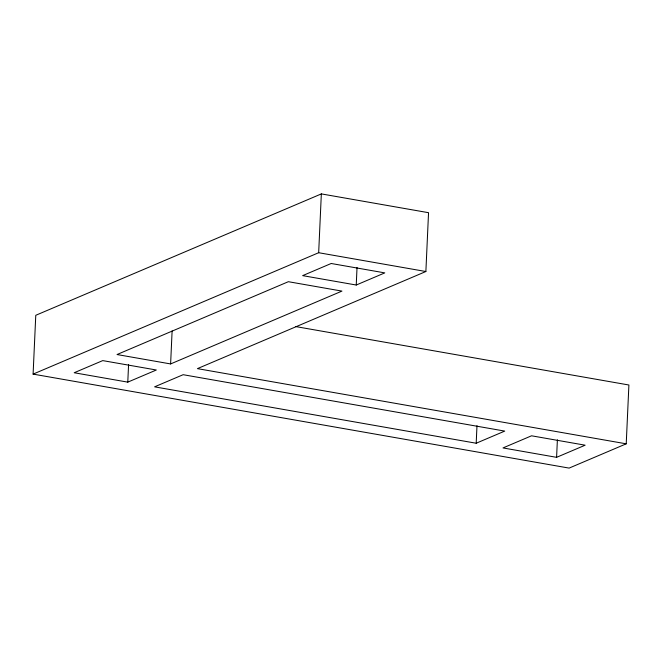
<?xml version="1.0" encoding="UTF-8"?>
<svg xmlns="http://www.w3.org/2000/svg" width="662" height="662" viewBox="0 0 662 662"><rect width="100%" height="100%" fill="white"/><g stroke="black" fill="none" stroke-linecap="round" stroke-linejoin="round"><path stroke-width="0.99" d="M626.227 443.821L569.113 468.1L33.1 374.113L35.773 315.294L321.343 193.9L428.546 212.692L425.873 271.519L197.417 368.635L626.227 443.821L628.9 385.003L295.831 326.598M127.783 382.139L156.34 370L102.734 360.608L74.177 372.747L127.783 382.139L128.577 364.597M170.614 363.935L341.956 291.098L288.359 281.698L117.017 354.534L170.614 363.935L172.112 330.909M33.1 374.113L318.67 252.718L321.343 193.9M356.239 285.024L384.796 272.885L331.19 263.493L302.633 275.632L356.239 285.024L357.033 267.481M476.193 443.234L504.75 431.094L183.142 374.7L154.585 386.84L476.193 443.234L476.988 425.691M556.593 457.334L585.15 445.195L531.545 435.795L502.988 447.934L556.593 457.334L557.387 439.791M318.67 252.718L425.873 271.519"/></g></svg>
